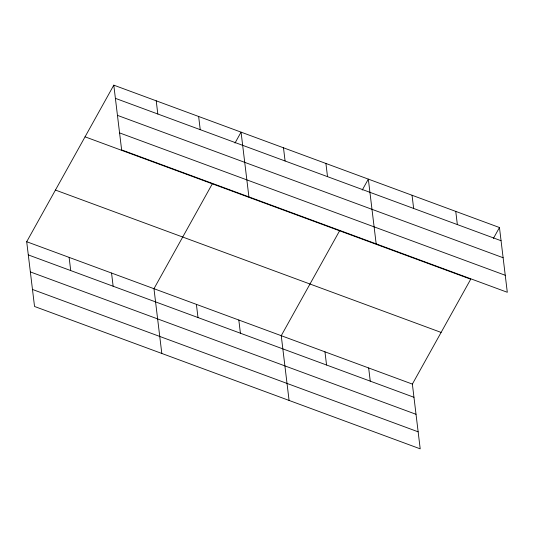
<?xml version="1.0" encoding="UTF-8"?>
<svg xmlns="http://www.w3.org/2000/svg" width="534" height="534" viewBox="0 0 534 534"><rect width="100%" height="100%" fill="white"/><g stroke="black" fill="none" stroke-linecap="round" stroke-linejoin="round"><path stroke-width="0.8" d="M85.053 136.824L470.721 279.195L412.368 384.093L420.205 448.84L34.536 306.476L26.7 241.722L113.795 85.16L499.464 227.524L507.3 292.278L121.632 149.907L113.795 85.16M212.325 183.803L153.972 288.7L161.809 353.455M234.993 143.052L241.068 132.138L248.904 196.892M339.597 230.788L281.244 335.686L289.081 400.44M362.266 190.037L368.333 179.124L376.17 243.871M493.389 238.444L499.464 227.524M115.391 98.349L501.059 240.721M117.447 115.364L503.121 257.735M119.569 132.893L505.244 275.264M55.443 190.057L441.111 332.422M26.7 241.722L412.368 384.093M28.295 254.912L413.963 397.283M30.358 271.926L416.026 414.297M32.474 289.461L418.149 431.826M455.756 211.391L457.351 224.58M412.048 195.257L413.643 208.447M368.66 367.953L370.256 381.149M325.914 163.457L327.509 176.654M324.952 351.819L326.548 365.009M283.487 147.798L285.083 160.994M238.818 320.026L240.413 333.216M198.641 116.479L200.237 129.669M196.392 304.367L197.994 317.556M156.215 100.819L157.817 114.009M111.546 273.041L113.141 286.237M69.126 257.381L70.722 270.571"/></g></svg>
